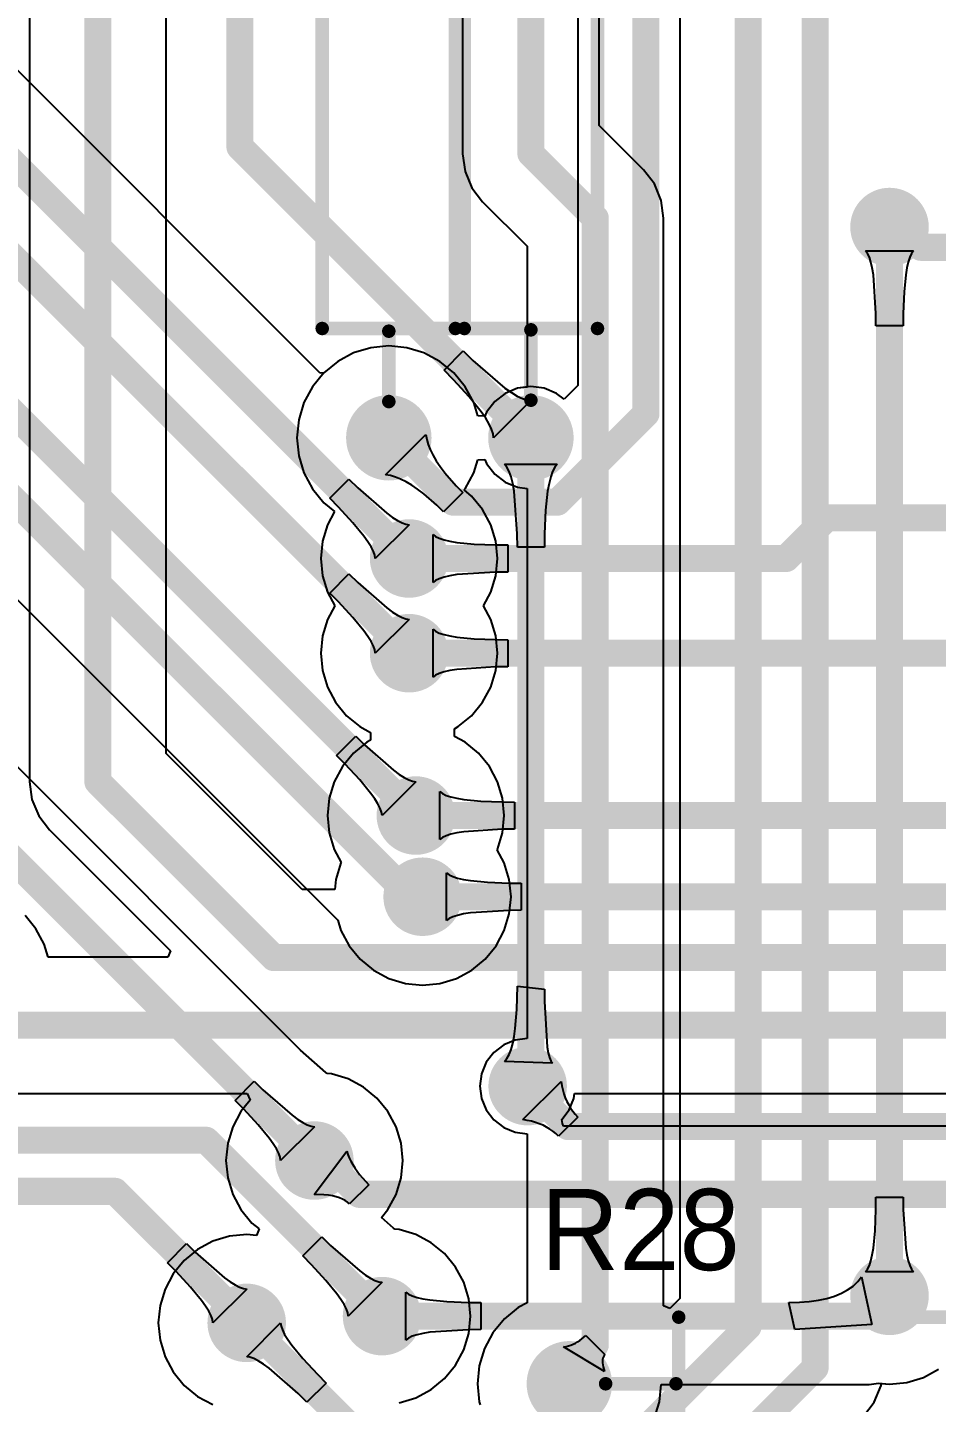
# Model space of a CAD drawing. Header units: millimetres. Extents: x 0 to 140, y 0 to 130.
# Drawn here: x 108.15 to 125.21, y 14.13 to 39.94 of the extents above; entities that cross this region are included whole.
import ezdxf

# ---------------------------------------------------------------- set-up
doc = ezdxf.new("R2010")
doc.units = ezdxf.units.MM
for name, color, linetype in [('BottomLayer', 5, 'Continuous'), ('BottomSolder', 6, 'Continuous'), ('MultiLayer', 9, 'Continuous'), ('PadHoleLayer', 156, 'Continuous'), ('TopLayer', 1, 'Continuous'), ('TopOverlay', 2, 'Continuous'), ('TopSolder', 216, 'Continuous'), ('ViaHoleLayer', 16, 'Continuous')]:
    doc.layers.add(name, color=color, linetype=linetype)

# ---------------------------------------------------------------- blocks, each defined once
blk = doc.blocks.new('_________1_4__5')
at = {"layer": 'BottomLayer'}
h = blk.add_hatch(color=5, dxfattribs=at)
edge = h.paths.add_edge_path()
edge.add_arc((-5.1, 0), 0.7, 0, 360)
h = blk.add_hatch(color=5, dxfattribs=at)
edge = h.paths.add_edge_path()
edge.add_arc((5.1, 0), 0.7, 0, 360)
at = {"layer": 'BottomSolder'}
h = blk.add_hatch(color=6, dxfattribs=at)
edge = h.paths.add_edge_path()
edge.add_arc((-5.1, 0), 0.802, 0, 360)
h = blk.add_hatch(color=6, dxfattribs=at)
edge = h.paths.add_edge_path()
edge.add_arc((5.1, 0), 0.802, 0, 360)
at = {"layer": 'MultiLayer'}
h = blk.add_hatch(color=9, dxfattribs=at)
edge = h.paths.add_edge_path()
edge.add_arc((-5.1, 0), 0.7, 0, 360)
h = blk.add_hatch(color=9, dxfattribs=at)
edge = h.paths.add_edge_path()
edge.add_arc((5.1, 0), 0.7, 0, 360)
at = {"layer": 'PadHoleLayer'}
h = blk.add_hatch(color=156, dxfattribs=at)
edge = h.paths.add_edge_path()
edge.add_arc((-5.1, 0), 0.3, 0, 360)
h = blk.add_hatch(color=156, dxfattribs=at)
edge = h.paths.add_edge_path()
edge.add_arc((5.1, 0), 0.3, 0, 360)
at = {"layer": 'TopLayer'}
h = blk.add_hatch(color=1, dxfattribs=at)
edge = h.paths.add_edge_path()
edge.add_arc((-5.1, 0), 0.7, 0, 360)
h = blk.add_hatch(color=1, dxfattribs=at)
edge = h.paths.add_edge_path()
edge.add_arc((5.1, 0), 0.7, 0, 360)
at = {"layer": 'TopSolder'}
h = blk.add_hatch(color=216, dxfattribs=at)
edge = h.paths.add_edge_path()
edge.add_arc((-5.1, 0), 0.802, 0, 360)
h = blk.add_hatch(color=216, dxfattribs=at)
edge = h.paths.add_edge_path()
edge.add_arc((5.1, 0), 0.802, 0, 360)
at = {"layer": 'TopOverlay', "const_width": 0.254}
for points in [[(-3.048, 1.25), (3.048, 1.25)], [(-3.048, 1.25), (-3.048, -1.25)], [(3.048, 1.25), (3.048, -1.25)], [(-4.394, 0), (-3.073, 0)], [(3.099, 0), (4.42, 0)], [(-3.048, -1.25), (3.048, -1.25)]]:
    blk.add_lwpolyline(points, dxfattribs=at)
at = {"layer": 'TopOverlay', "const_width": 0.127}
for points in [[(-3.111, 1.25, 1), (-2.985, 1.25, 1)], [(-3.111, 1.25, 1), (-2.985, 1.25, 1)], [(2.985, 1.25, 1), (3.111, 1.25, 1)], [(2.985, 1.25, 1), (3.111, 1.25, 1)], [(-4.458, 0, 1), (-4.331, 0, 1)], [(-3.137, 0, 1), (-3.01, 0, 1)], [(3.035, 0, 1), (3.162, 0, 1)], [(4.356, 0, 1), (4.483, 0, 1)], [(-3.111, -1.25, 1), (-2.985, -1.25, 1)], [(-3.111, -1.25, 1), (-2.985, -1.25, 1)], [(2.985, -1.25, 1), (3.111, -1.25, 1)], [(2.985, -1.25, 1), (3.111, -1.25, 1)]]:
    blk.add_lwpolyline(points, format="xyb", close=True, dxfattribs=at)
blk = doc.blocks.new('_________1_4__7')
at = {"layer": 'BottomLayer'}
h = blk.add_hatch(color=5, dxfattribs=at)
edge = h.paths.add_edge_path()
edge.add_arc((-5.1, 0), 0.7, 0, 360)
h = blk.add_hatch(color=5, dxfattribs=at)
edge = h.paths.add_edge_path()
edge.add_arc((5.1, 0), 0.7, 0, 360)
at = {"layer": 'BottomSolder'}
h = blk.add_hatch(color=6, dxfattribs=at)
edge = h.paths.add_edge_path()
edge.add_arc((-5.1, 0), 0.802, 0, 360)
h = blk.add_hatch(color=6, dxfattribs=at)
edge = h.paths.add_edge_path()
edge.add_arc((5.1, 0), 0.802, 0, 360)
at = {"layer": 'MultiLayer'}
h = blk.add_hatch(color=9, dxfattribs=at)
edge = h.paths.add_edge_path()
edge.add_arc((-5.1, 0), 0.7, 0, 360)
h = blk.add_hatch(color=9, dxfattribs=at)
edge = h.paths.add_edge_path()
edge.add_arc((5.1, 0), 0.7, 0, 360)
at = {"layer": 'PadHoleLayer'}
h = blk.add_hatch(color=156, dxfattribs=at)
edge = h.paths.add_edge_path()
edge.add_arc((-5.1, 0), 0.3, 0, 360)
h = blk.add_hatch(color=156, dxfattribs=at)
edge = h.paths.add_edge_path()
edge.add_arc((5.1, 0), 0.3, 0, 360)
at = {"layer": 'TopLayer'}
h = blk.add_hatch(color=1, dxfattribs=at)
edge = h.paths.add_edge_path()
edge.add_arc((-5.1, 0), 0.7, 0, 360)
h = blk.add_hatch(color=1, dxfattribs=at)
edge = h.paths.add_edge_path()
edge.add_arc((5.1, 0), 0.7, 0, 360)
at = {"layer": 'TopSolder'}
h = blk.add_hatch(color=216, dxfattribs=at)
edge = h.paths.add_edge_path()
edge.add_arc((-5.1, 0), 0.802, 0, 360)
h = blk.add_hatch(color=216, dxfattribs=at)
edge = h.paths.add_edge_path()
edge.add_arc((5.1, 0), 0.802, 0, 360)
at = {"layer": 'TopOverlay', "const_width": 0.254}
for points in [[(3.048, 1.25), (-3.048, 1.25)], [(-3.048, 1.25), (-3.048, -1.25)], [(3.048, 1.25), (3.048, -1.25)], [(-3.073, 0), (-4.394, 0)], [(4.42, 0), (3.099, 0)], [(3.048, -1.25), (-3.048, -1.25)]]:
    blk.add_lwpolyline(points, dxfattribs=at)
at = {"layer": 'TopOverlay', "const_width": 0.127}
for points in [[(-3.111, 1.25, 1), (-2.985, 1.25, 1)], [(-3.111, 1.25, 1), (-2.985, 1.25, 1)], [(2.985, 1.25, 1), (3.111, 1.25, 1)], [(2.985, 1.25, 1), (3.111, 1.25, 1)], [(-4.458, 0, 1), (-4.331, 0, 1)], [(-3.137, 0, 1), (-3.01, 0, 1)], [(3.035, 0, 1), (3.162, 0, 1)], [(4.356, 0, 1), (4.483, 0, 1)], [(-3.111, -1.25, 1), (-2.985, -1.25, 1)], [(-3.111, -1.25, 1), (-2.985, -1.25, 1)], [(2.985, -1.25, 1), (3.111, -1.25, 1)], [(2.985, -1.25, 1), (3.111, -1.25, 1)]]:
    blk.add_lwpolyline(points, format="xyb", close=True, dxfattribs=at)
blk = doc.blocks.new('_________1_4__9')
at = {"layer": 'BottomLayer'}
h = blk.add_hatch(color=5, dxfattribs=at)
edge = h.paths.add_edge_path()
edge.add_arc((-5.1, 0), 0.7, 0, 360)
h = blk.add_hatch(color=5, dxfattribs=at)
edge = h.paths.add_edge_path()
edge.add_arc((5.1, 0), 0.7, 0, 360)
at = {"layer": 'BottomSolder'}
h = blk.add_hatch(color=6, dxfattribs=at)
edge = h.paths.add_edge_path()
edge.add_arc((-5.1, 0), 0.802, 0, 360)
h = blk.add_hatch(color=6, dxfattribs=at)
edge = h.paths.add_edge_path()
edge.add_arc((5.1, 0), 0.802, 0, 360)
at = {"layer": 'MultiLayer'}
h = blk.add_hatch(color=9, dxfattribs=at)
edge = h.paths.add_edge_path()
edge.add_arc((-5.1, 0), 0.7, 0, 360)
h = blk.add_hatch(color=9, dxfattribs=at)
edge = h.paths.add_edge_path()
edge.add_arc((5.1, 0), 0.7, 0, 360)
at = {"layer": 'PadHoleLayer'}
h = blk.add_hatch(color=156, dxfattribs=at)
edge = h.paths.add_edge_path()
edge.add_arc((-5.1, 0), 0.3, 0, 360)
h = blk.add_hatch(color=156, dxfattribs=at)
edge = h.paths.add_edge_path()
edge.add_arc((5.1, 0), 0.3, 0, 360)
at = {"layer": 'TopLayer'}
h = blk.add_hatch(color=1, dxfattribs=at)
edge = h.paths.add_edge_path()
edge.add_arc((-5.1, 0), 0.7, 0, 360)
h = blk.add_hatch(color=1, dxfattribs=at)
edge = h.paths.add_edge_path()
edge.add_arc((5.1, 0), 0.7, 0, 360)
at = {"layer": 'TopSolder'}
h = blk.add_hatch(color=216, dxfattribs=at)
edge = h.paths.add_edge_path()
edge.add_arc((-5.1, 0), 0.802, 0, 360)
h = blk.add_hatch(color=216, dxfattribs=at)
edge = h.paths.add_edge_path()
edge.add_arc((5.1, 0), 0.802, 0, 360)
at = {"layer": 'TopOverlay', "const_width": 0.254}
for points in [[(3.048, 1.25), (-3.048, 1.25)], [(-3.048, -1.25), (-3.048, 1.25)], [(3.048, -1.25), (3.048, 1.25)], [(-3.073, 0), (-4.394, 0)], [(4.42, 0), (3.099, 0)], [(3.048, -1.25), (-3.048, -1.25)]]:
    blk.add_lwpolyline(points, dxfattribs=at)
at = {"layer": 'TopOverlay', "const_width": 0.127}
for points in [[(-3.111, 1.25, 1), (-2.985, 1.25, 1)], [(-3.111, 1.25, 1), (-2.985, 1.25, 1)], [(2.985, 1.25, 1), (3.111, 1.25, 1)], [(2.985, 1.25, 1), (3.111, 1.25, 1)], [(-4.458, 0, 1), (-4.331, 0, 1)], [(-3.137, 0, 1), (-3.01, 0, 1)], [(3.035, 0, 1), (3.162, 0, 1)], [(4.356, 0, 1), (4.483, 0, 1)], [(-3.111, -1.25, 1), (-2.985, -1.25, 1)], [(-3.111, -1.25, 1), (-2.985, -1.25, 1)], [(2.985, -1.25, 1), (3.111, -1.25, 1)], [(2.985, -1.25, 1), (3.111, -1.25, 1)]]:
    blk.add_lwpolyline(points, format="xyb", close=True, dxfattribs=at)

msp = doc.modelspace()

# ---------------------------------------------------------------- hatches: boundary and pattern name
at = {"layer": 'BottomLayer'}
h = msp.add_hatch(color=5, dxfattribs=at)
edge = h.paths.add_edge_path()
edge.add_arc((124.333, 36.195), 0.635, 0, 360)
h = msp.add_hatch(color=5, dxfattribs=at)
edge = h.paths.add_edge_path()
edge.add_arc((115.316, 29.972), 0.635, 0, 360)
h = msp.add_hatch(color=5, dxfattribs=at)
edge = h.paths.add_edge_path()
edge.add_arc((115.316, 28.194), 0.635, 0, 360)
h = msp.add_hatch(color=5, dxfattribs=at)
edge = h.paths.add_edge_path()
edge.add_arc((115.443, 25.146), 0.635, 0, 360)
h = msp.add_hatch(color=5, dxfattribs=at)
edge = h.paths.add_edge_path()
edge.add_arc((115.57, 23.622), 0.635, 0, 360)
h = msp.add_hatch(color=5, dxfattribs=at)
edge = h.paths.add_edge_path()
edge.add_arc((117.541, 20.066), 0.635, 0, 360)
h = msp.add_hatch(color=5, dxfattribs=at)
edge = h.paths.add_edge_path()
edge.add_arc((113.538, 18.669), 0.635, 0, 360)
h = msp.add_hatch(color=5, dxfattribs=at)
edge = h.paths.add_edge_path()
edge.add_arc((124.333, 16.129), 0.635, 0, 360)
h = msp.add_hatch(color=5, dxfattribs=at)
edge = h.paths.add_edge_path()
edge.add_arc((114.808, 15.748), 0.635, 0, 360)
h = msp.add_hatch(color=5, dxfattribs=at)
edge = h.paths.add_edge_path()
edge.add_arc((112.268, 15.621), 0.635, 0, 360)
at = {"layer": 'BottomSolder'}
h = msp.add_hatch(color=6, dxfattribs=at)
edge = h.paths.add_edge_path()
edge.add_arc((124.333, 36.195), 0.737, 0, 360)
h = msp.add_hatch(color=6, dxfattribs=at)
edge = h.paths.add_edge_path()
edge.add_arc((115.316, 29.972), 0.737, 0, 360)
h = msp.add_hatch(color=6, dxfattribs=at)
edge = h.paths.add_edge_path()
edge.add_arc((115.316, 28.194), 0.737, 0, 360)
h = msp.add_hatch(color=6, dxfattribs=at)
edge = h.paths.add_edge_path()
edge.add_arc((115.443, 25.146), 0.737, 0, 360)
h = msp.add_hatch(color=6, dxfattribs=at)
edge = h.paths.add_edge_path()
edge.add_arc((115.57, 23.622), 0.737, 0, 360)
h = msp.add_hatch(color=6, dxfattribs=at)
edge = h.paths.add_edge_path()
edge.add_arc((117.541, 20.066), 0.737, 0, 360)
h = msp.add_hatch(color=6, dxfattribs=at)
edge = h.paths.add_edge_path()
edge.add_arc((113.538, 18.669), 0.737, 0, 360)
h = msp.add_hatch(color=6, dxfattribs=at)
edge = h.paths.add_edge_path()
edge.add_arc((124.333, 16.129), 0.737, 0, 360)
h = msp.add_hatch(color=6, dxfattribs=at)
edge = h.paths.add_edge_path()
edge.add_arc((112.268, 15.621), 0.737, 0, 360)
h = msp.add_hatch(color=6, dxfattribs=at)
edge = h.paths.add_edge_path()
edge.add_arc((114.808, 15.748), 0.737, 0, 360)
at = {"layer": 'TopLayer'}
h = msp.add_hatch(color=1, dxfattribs=at)
edge = h.paths.add_edge_path()
edge.add_arc((124.333, 36.195), 0.635, 0, 360)
h = msp.add_hatch(color=1, dxfattribs=at)
edge = h.paths.add_edge_path()
edge.add_arc((115.316, 29.972), 0.635, 0, 360)
h = msp.add_hatch(color=1, dxfattribs=at)
edge = h.paths.add_edge_path()
edge.add_arc((115.316, 28.194), 0.635, 0, 360)
h = msp.add_hatch(color=1, dxfattribs=at)
edge = h.paths.add_edge_path()
edge.add_arc((115.443, 25.146), 0.635, 0, 360)
h = msp.add_hatch(color=1, dxfattribs=at)
edge = h.paths.add_edge_path()
edge.add_arc((115.57, 23.622), 0.635, 0, 360)
h = msp.add_hatch(color=1, dxfattribs=at)
edge = h.paths.add_edge_path()
edge.add_arc((117.541, 20.066), 0.635, 0, 360)
h = msp.add_hatch(color=1, dxfattribs=at)
edge = h.paths.add_edge_path()
edge.add_arc((113.538, 18.669), 0.635, 0, 360)
h = msp.add_hatch(color=1, dxfattribs=at)
edge = h.paths.add_edge_path()
edge.add_arc((124.333, 16.129), 0.635, 0, 360)
h = msp.add_hatch(color=1, dxfattribs=at)
edge = h.paths.add_edge_path()
edge.add_arc((114.808, 15.748), 0.635, 0, 360)
h = msp.add_hatch(color=1, dxfattribs=at)
edge = h.paths.add_edge_path()
edge.add_arc((112.268, 15.621), 0.635, 0, 360)
at = {"layer": 'TopSolder'}
h = msp.add_hatch(color=216, dxfattribs=at)
edge = h.paths.add_edge_path()
edge.add_arc((124.333, 36.195), 0.737, 0, 360)
h = msp.add_hatch(color=216, dxfattribs=at)
edge = h.paths.add_edge_path()
edge.add_arc((115.316, 29.972), 0.737, 0, 360)
h = msp.add_hatch(color=216, dxfattribs=at)
edge = h.paths.add_edge_path()
edge.add_arc((115.316, 28.194), 0.737, 0, 360)
h = msp.add_hatch(color=216, dxfattribs=at)
edge = h.paths.add_edge_path()
edge.add_arc((115.443, 25.146), 0.737, 0, 360)
h = msp.add_hatch(color=216, dxfattribs=at)
edge = h.paths.add_edge_path()
edge.add_arc((115.57, 23.622), 0.737, 0, 360)
h = msp.add_hatch(color=216, dxfattribs=at)
edge = h.paths.add_edge_path()
edge.add_arc((117.541, 20.066), 0.737, 0, 360)
h = msp.add_hatch(color=216, dxfattribs=at)
edge = h.paths.add_edge_path()
edge.add_arc((113.538, 18.669), 0.737, 0, 360)
h = msp.add_hatch(color=216, dxfattribs=at)
edge = h.paths.add_edge_path()
edge.add_arc((124.333, 16.129), 0.737, 0, 360)
h = msp.add_hatch(color=216, dxfattribs=at)
edge = h.paths.add_edge_path()
edge.add_arc((112.268, 15.621), 0.737, 0, 360)
h = msp.add_hatch(color=216, dxfattribs=at)
edge = h.paths.add_edge_path()
edge.add_arc((114.808, 15.748), 0.737, 0, 360)
at = {"layer": 'ViaHoleLayer'}
h = msp.add_hatch(color=16, dxfattribs=at)
edge = h.paths.add_edge_path()
edge.add_arc((124.333, 36.195), 0.356, 0, 360)
h = msp.add_hatch(color=16, dxfattribs=at)
edge = h.paths.add_edge_path()
edge.add_arc((115.316, 29.972), 0.356, 0, 360)
h = msp.add_hatch(color=16, dxfattribs=at)
edge = h.paths.add_edge_path()
edge.add_arc((115.316, 28.194), 0.356, 0, 360)
h = msp.add_hatch(color=16, dxfattribs=at)
edge = h.paths.add_edge_path()
edge.add_arc((115.443, 25.146), 0.356, 0, 360)
h = msp.add_hatch(color=16, dxfattribs=at)
edge = h.paths.add_edge_path()
edge.add_arc((115.57, 23.622), 0.356, 0, 360)
h = msp.add_hatch(color=16, dxfattribs=at)
edge = h.paths.add_edge_path()
edge.add_arc((117.541, 20.066), 0.356, 0, 360)
h = msp.add_hatch(color=16, dxfattribs=at)
edge = h.paths.add_edge_path()
edge.add_arc((113.538, 18.669), 0.356, 0, 360)
h = msp.add_hatch(color=16, dxfattribs=at)
edge = h.paths.add_edge_path()
edge.add_arc((124.333, 16.129), 0.356, 0, 360)
h = msp.add_hatch(color=16, dxfattribs=at)
edge = h.paths.add_edge_path()
edge.add_arc((114.808, 15.748), 0.356, 0, 360)
h = msp.add_hatch(color=16, dxfattribs=at)
edge = h.paths.add_edge_path()
edge.add_arc((112.268, 15.621), 0.356, 0, 360)

# ---------------------------------------------------------------- linework, layer by layer
at = {"layer": 'BottomLayer'}
for p, q in [((108.193, 47.962), (108.193, 25.781)), ((110.755, 26.312), (110.755, 46.979)), ((118.48, 40.838), (118.48, 33.219)), ((114.275, 33.831), (113.977, 33.672)), ((114.599, 33.929), (114.275, 33.831)), ((114.935, 33.962), (114.599, 33.929)), ((115.271, 33.929), (114.935, 33.962)), ((115.595, 33.831), (115.271, 33.929)), ((115.893, 33.672), (115.595, 33.831)), ((115.971, 33.51), (116.33, 33.869)), ((116.33, 33.869), (116.511, 33.692)), ((113.977, 33.672), (113.716, 33.457)), ((116.154, 33.457), (115.893, 33.672)), ((116.511, 33.692), (117.114, 33.171)), ((113.716, 33.457), (113.501, 33.196)), ((116.148, 33.329), (115.971, 33.51)), ((116.446, 33.004), (116.148, 33.329)), ((116.369, 33.196), (116.154, 33.457)), ((113.501, 33.196), (113.342, 32.898)), ((116.528, 32.898), (116.369, 33.196)), ((117.121, 33.071), (116.922, 32.918)), ((117.114, 33.171), (117.235, 33.087)), ((117.353, 33.167), (117.121, 33.071)), ((117.235, 33.087), (117.345, 33.022)), ((117.602, 33.2), (117.353, 33.167)), ((117.851, 33.167), (117.602, 33.2)), ((118.083, 33.071), (117.851, 33.167)), ((118.224, 32.963), (118.083, 33.071)), ((118.48, 33.219), (118.224, 32.963)), ((113.342, 32.898), (113.244, 32.574)), ((116.669, 32.726), (116.446, 33.004)), ((116.603, 32.651), (116.528, 32.898)), ((116.922, 32.918), (116.769, 32.719)), ((117.602, 32.938), (116.902, 32.238)), ((117.345, 33.022), (117.442, 32.975)), ((117.442, 32.975), (117.528, 32.947)), ((117.528, 32.947), (117.602, 32.938)), ((113.244, 32.574), (113.211, 32.238)), ((116.738, 32.644), (116.603, 32.651)), ((116.753, 32.605), (116.669, 32.726)), ((116.769, 32.719), (116.738, 32.644)), ((116.818, 32.495), (116.753, 32.605)), ((114.875, 31.541), (115.632, 32.298)), ((115.632, 32.298), (115.646, 32.209)), ((116.865, 32.398), (116.818, 32.495)), ((116.893, 32.312), (116.865, 32.398)), ((116.902, 32.238), (116.893, 32.312)), ((113.211, 32.238), (113.244, 31.902)), ((115.646, 32.209), (115.672, 32.115)), ((115.672, 32.115), (115.71, 32.017)), ((115.71, 32.017), (115.761, 31.915)), ((113.244, 31.902), (113.342, 31.578)), ((115.761, 31.915), (115.824, 31.808)), ((115.824, 31.808), (115.899, 31.697)), ((113.342, 31.578), (113.501, 31.28)), ((114.964, 31.527), (114.875, 31.541)), ((115.058, 31.501), (114.964, 31.527)), ((115.156, 31.463), (115.058, 31.501)), ((115.899, 31.697), (115.986, 31.582)), ((115.986, 31.582), (116.198, 31.338)), ((113.501, 31.28), (113.716, 31.019)), ((115.258, 31.412), (115.156, 31.463)), ((115.365, 31.349), (115.258, 31.412)), ((115.476, 31.274), (115.365, 31.349)), ((115.591, 31.187), (115.476, 31.274)), ((116.198, 31.338), (116.323, 31.21)), ((113.716, 31.019), (113.916, 30.855)), ((115.835, 30.975), (115.591, 31.187)), ((116.323, 31.21), (115.963, 30.85)), ((113.916, 30.855), (113.783, 30.607)), ((115.963, 30.85), (115.835, 30.975)), ((113.783, 30.607), (113.689, 30.296)), ((113.689, 30.296), (113.657, 29.972)), ((115.765, 29.523), (115.765, 30.421)), ((115.765, 30.421), (115.814, 30.384)), ((115.814, 30.384), (115.883, 30.351)), ((115.883, 30.351), (115.973, 30.322)), ((115.973, 30.322), (116.083, 30.296)), ((116.083, 30.296), (116.213, 30.275)), ((116.213, 30.275), (116.534, 30.244)), ((116.534, 30.244), (116.937, 30.228)), ((116.937, 30.228), (117.168, 30.226)), ((117.168, 30.226), (117.168, 29.718)), ((113.657, 29.972), (113.689, 29.648)), ((116.937, 29.716), (116.213, 29.669)), ((117.168, 29.718), (116.937, 29.716)), ((113.689, 29.648), (113.783, 29.337)), ((115.814, 29.56), (115.765, 29.523)), ((115.883, 29.593), (115.814, 29.56)), ((115.973, 29.622), (115.883, 29.593)), ((116.083, 29.648), (115.973, 29.622)), ((116.213, 29.669), (116.083, 29.648)), ((113.783, 29.337), (113.919, 29.083)), ((113.919, 29.083), (113.783, 28.829)), ((113.783, 28.829), (113.689, 28.518)), ((113.689, 28.518), (113.657, 28.194)), ((115.765, 27.745), (115.765, 28.643)), ((115.765, 28.643), (115.814, 28.606)), ((115.814, 28.606), (115.883, 28.573)), ((115.883, 28.573), (115.973, 28.544)), ((115.973, 28.544), (116.083, 28.518)), ((116.083, 28.518), (116.213, 28.497)), ((116.213, 28.497), (116.534, 28.466)), ((116.534, 28.466), (116.937, 28.45)), ((116.937, 28.45), (117.168, 28.448)), ((117.168, 28.448), (117.168, 27.94)), ((113.657, 28.194), (113.689, 27.87)), ((116.213, 27.891), (116.083, 27.87)), ((116.937, 27.938), (116.213, 27.891)), ((117.168, 27.94), (116.937, 27.938)), ((113.689, 27.87), (113.783, 27.559)), ((115.814, 27.782), (115.765, 27.745)), ((115.883, 27.815), (115.814, 27.782)), ((115.973, 27.844), (115.883, 27.815)), ((116.083, 27.87), (115.973, 27.844)), ((113.783, 27.559), (113.937, 27.272)), ((113.937, 27.272), (114.143, 27.021)), ((114.143, 27.021), (114.394, 26.815)), ((114.394, 26.815), (114.594, 26.708)), ((114.594, 26.708), (114.594, 26.564)), ((114.521, 26.525), (114.27, 26.319)), ((114.594, 26.564), (114.521, 26.525)), ((113.307, 23.76), (110.755, 26.312)), ((114.27, 26.319), (114.064, 26.068)), ((114.064, 26.068), (113.91, 25.781)), ((108.193, 25.781), (108.237, 25.449)), ((113.91, 25.781), (113.816, 25.47)), ((115.892, 24.697), (115.892, 25.595)), ((115.892, 25.595), (115.941, 25.558)), ((115.941, 25.558), (116.01, 25.525)), ((108.237, 25.449), (108.365, 25.141)), ((113.816, 25.47), (113.784, 25.146)), ((116.01, 25.525), (116.1, 25.496)), ((116.1, 25.496), (116.21, 25.47)), ((116.21, 25.47), (116.34, 25.449)), ((116.34, 25.449), (116.661, 25.418)), ((116.661, 25.418), (117.064, 25.402)), ((117.064, 25.402), (117.295, 25.4)), ((117.295, 25.4), (117.295, 24.892)), ((108.365, 25.141), (108.568, 24.875)), ((113.784, 25.146), (113.816, 24.822)), ((108.568, 24.875), (110.836, 22.607)), ((113.816, 24.822), (113.91, 24.511)), ((116.1, 24.796), (116.01, 24.767)), ((116.21, 24.822), (116.1, 24.796)), ((116.34, 24.843), (116.21, 24.822)), ((117.064, 24.89), (116.34, 24.843)), ((117.295, 24.892), (117.064, 24.89)), ((115.941, 24.734), (115.892, 24.697)), ((116.01, 24.767), (115.941, 24.734)), ((113.91, 24.511), (114.042, 24.265)), ((114.037, 24.257), (113.943, 23.946)), ((114.042, 24.265), (114.037, 24.257)), ((116.019, 23.173), (116.019, 24.071)), ((116.019, 24.071), (116.068, 24.034)), ((116.068, 24.034), (116.137, 24.001)), ((113.925, 23.76), (113.307, 23.76)), ((113.943, 23.946), (113.925, 23.76)), ((116.137, 24.001), (116.227, 23.972)), ((116.227, 23.972), (116.337, 23.946)), ((116.337, 23.946), (116.467, 23.925)), ((116.467, 23.925), (116.788, 23.894)), ((116.788, 23.894), (117.191, 23.878)), ((117.191, 23.878), (117.422, 23.876)), ((117.422, 23.876), (117.422, 23.368)), ((108.313, 23.02), (108.107, 23.271)), ((116.137, 23.243), (116.068, 23.21)), ((116.227, 23.272), (116.137, 23.243)), ((116.337, 23.298), (116.227, 23.272)), ((116.467, 23.319), (116.337, 23.298)), ((117.191, 23.366), (116.467, 23.319)), ((117.422, 23.368), (117.191, 23.366)), ((108.467, 22.733), (108.313, 23.02)), ((116.068, 23.21), (116.019, 23.173)), ((108.54, 22.49), (108.467, 22.733)), ((110.788, 22.49), (108.54, 22.49)), ((110.836, 22.607), (110.788, 22.49)), ((117.452, 19.437), (118.17, 20.156)), ((118.17, 20.156), (118.184, 20.074)), ((107.823, 19.928), (112.277, 19.928)), ((112.277, 19.928), (112.331, 19.801)), ((118.184, 20.074), (118.202, 19.995)), ((118.202, 19.995), (118.223, 19.919)), ((118.223, 19.919), (118.248, 19.847)), ((118.407, 19.834), (118.42, 19.928)), ((118.42, 19.928), (128.642, 19.928)), ((112.331, 19.801), (112.159, 19.591)), ((118.248, 19.847), (118.278, 19.779)), ((118.278, 19.779), (118.311, 19.713)), ((118.311, 19.713), (118.347, 19.651)), ((118.318, 19.618), (118.407, 19.834)), ((118.347, 19.651), (118.388, 19.593)), ((112.159, 19.591), (112.005, 19.304)), ((117.534, 19.423), (117.452, 19.437)), ((117.612, 19.406), (117.534, 19.423)), ((117.688, 19.384), (117.612, 19.406)), ((117.76, 19.359), (117.688, 19.384)), ((118.481, 19.486), (118.122, 19.126)), ((118.183, 19.442), (118.318, 19.618)), ((118.197, 19.367), (118.183, 19.442)), ((118.215, 19.315), (118.197, 19.367)), ((118.388, 19.593), (118.433, 19.538)), ((118.433, 19.538), (118.481, 19.486)), ((112.005, 19.304), (111.911, 18.993)), ((117.829, 19.33), (117.76, 19.359)), ((117.894, 19.297), (117.829, 19.33)), ((117.956, 19.26), (117.894, 19.297)), ((118.015, 19.219), (117.956, 19.26)), ((118.07, 19.175), (118.015, 19.219)), ((118.122, 19.126), (118.07, 19.175)), ((128.27, 19.315), (118.215, 19.315)), ((111.911, 18.993), (111.879, 18.669)), ((113.536, 18.034), (114.148, 18.845)), ((114.148, 18.845), (114.168, 18.783)), ((111.879, 18.669), (111.911, 18.345)), ((114.168, 18.783), (114.193, 18.72)), ((114.193, 18.72), (114.223, 18.658)), ((114.223, 18.658), (114.257, 18.595)), ((114.257, 18.595), (114.296, 18.532)), ((111.911, 18.345), (112.005, 18.034)), ((114.296, 18.532), (114.387, 18.405)), ((114.387, 18.405), (114.44, 18.342)), ((114.44, 18.342), (114.559, 18.214)), ((114.559, 18.214), (114.2, 17.854)), ((112.005, 18.034), (112.159, 17.747)), ((113.718, 18.026), (113.536, 18.034)), ((113.8, 18.017), (113.718, 18.026)), ((113.875, 18.005), (113.8, 18.017)), ((113.945, 17.988), (113.875, 18.005)), ((114.008, 17.969), (113.945, 17.988)), ((114.065, 17.945), (114.008, 17.969)), ((114.116, 17.919), (114.065, 17.945)), ((114.161, 17.888), (114.116, 17.919)), ((114.2, 17.854), (114.161, 17.888)), ((112.159, 17.747), (112.365, 17.496)), ((112.365, 17.496), (112.5, 17.385)), ((112.5, 17.385), (112.45, 17.262)), ((111.633, 17.154), (111.346, 17)), ((111.944, 17.248), (111.633, 17.154)), ((112.268, 17.28), (111.944, 17.248)), ((112.45, 17.262), (112.268, 17.28)), ((111.095, 16.794), (110.889, 16.543)), ((111.346, 17), (111.095, 16.794)), ((110.889, 16.543), (110.735, 16.256)), ((123.546, 16.239), (123.648, 16.312)), ((123.648, 16.312), (123.735, 16.395)), ((123.735, 16.395), (123.808, 16.487)), ((123.808, 16.487), (124.001, 15.588)), ((110.735, 16.256), (110.641, 15.945)), ((115.257, 15.299), (115.257, 16.197)), ((115.257, 16.197), (115.306, 16.16)), ((115.306, 16.16), (115.375, 16.127)), ((115.375, 16.127), (115.465, 16.098)), ((115.465, 16.098), (115.575, 16.072)), ((115.575, 16.072), (115.705, 16.051)), ((115.705, 16.051), (116.026, 16.02)), ((116.026, 16.02), (116.429, 16.004)), ((122.441, 16.002), (122.641, 16.007)), ((122.641, 16.007), (122.827, 16.021)), ((122.827, 16.021), (123, 16.046)), ((123, 16.046), (123.157, 16.08)), ((123.157, 16.08), (123.301, 16.123)), ((123.301, 16.123), (123.431, 16.176)), ((123.431, 16.176), (123.546, 16.239)), ((110.641, 15.945), (110.609, 15.621)), ((116.429, 16.004), (116.66, 16.002)), ((116.66, 16.002), (116.66, 15.494)), ((122.555, 15.494), (122.441, 16.002)), ((110.609, 15.621), (110.641, 15.297)), ((112.268, 14.986), (112.903, 15.621)), ((112.903, 15.621), (112.912, 15.56)), ((112.912, 15.56), (112.937, 15.488)), ((116.429, 15.492), (115.705, 15.445)), ((116.66, 15.494), (116.429, 15.492)), ((124.001, 15.588), (122.555, 15.494)), ((110.641, 15.297), (110.735, 14.986)), ((112.937, 15.488), (112.98, 15.404)), ((112.98, 15.404), (113.04, 15.308)), ((113.04, 15.308), (113.117, 15.201)), ((115.306, 15.336), (115.257, 15.299)), ((115.375, 15.369), (115.306, 15.336)), ((115.465, 15.398), (115.375, 15.369)), ((115.575, 15.424), (115.465, 15.398)), ((115.705, 15.445), (115.575, 15.424)), ((110.735, 14.986), (110.889, 14.699)), ((112.329, 14.977), (112.268, 14.986)), ((112.401, 14.952), (112.329, 14.977)), ((113.117, 15.201), (113.322, 14.951)), ((112.485, 14.909), (112.401, 14.952)), ((112.581, 14.849), (112.485, 14.909)), ((112.688, 14.772), (112.581, 14.849)), ((113.233, 14.294), (112.688, 14.772)), ((113.322, 14.951), (113.595, 14.656)), ((124.968, 14.596), (125.255, 14.75)), ((110.889, 14.699), (111.095, 14.448)), ((113.757, 14.491), (113.398, 14.132)), ((113.595, 14.656), (113.757, 14.491)), ((120.015, 14.142), (120.047, 14.467)), ((120.047, 14.467), (123.952, 14.467)), ((123.952, 14.467), (124.128, 14.49)), ((124.128, 14.49), (124.333, 14.47)), ((124.333, 14.47), (124.657, 14.502)), ((124.657, 14.502), (124.968, 14.596)), ((111.095, 14.448), (111.346, 14.242)), ((111.346, 14.242), (111.633, 14.088)), ((113.398, 14.132), (113.233, 14.294)), ((119.917, 13.818), (120.015, 14.142))]:
    msp.add_line(p, q, dxfattribs=at)
at = {"layer": 'BottomLayer', "const_width": 0.508}
for points in [[(109.474, 25.781), (109.474, 47.962)], [(112.141, 37.699), (112.141, 46.609)], [(119.761, 32.689), (119.761, 46.609)], [(112.141, 37.699), (117.602, 32.238)], [(124.333, 36.195), (124.539, 36.195)], [(124.539, 36.195), (124.92, 35.814)], [(124.92, 35.814), (130.302, 35.814)], [(118.102, 31.03), (119.761, 32.689)], [(114.935, 32.238), (116.143, 31.03)], [(116.143, 31.03), (118.102, 31.03)], [(122.394, 29.972), (123.156, 30.734)], [(123.156, 30.734), (130.302, 30.734)], [(115.316, 29.972), (122.394, 29.972)], [(115.316, 28.194), (130.302, 28.194)], [(109.474, 25.781), (112.776, 22.479)], [(115.443, 25.146), (126.93, 25.146)], [(115.57, 23.622), (129.794, 23.622)], [(112.776, 22.479), (127.381, 22.479)], [(107.823, 21.209), (129.498, 21.209)], [(117.541, 20.066), (118.301, 19.306)], [(118.301, 19.306), (131.574, 19.306)], [(113.538, 18.669), (113.744, 18.669)], [(113.744, 18.669), (114.379, 18.034)], [(114.379, 18.034), (130.302, 18.034)], [(123.952, 15.748), (124.333, 16.129)], [(112.268, 15.621), (115.316, 12.573)], [(114.808, 15.748), (123.952, 15.748)], [(118.324, 11.597), (118.324, 14.478)]]:
    msp.add_lwpolyline(points, dxfattribs=at)
at = {"layer": 'BottomLayer', "const_width": 0.254}
for points in [[(112.014, 37.699, 1), (112.268, 37.699, 1)], [(112.014, 37.699, 1), (112.268, 37.699, 1)], [(124.206, 36.195, 1), (124.46, 36.195, 1)], [(124.412, 36.195, 1), (124.666, 36.195, 1)], [(124.412, 36.195, 1), (124.666, 36.195, 1)], [(124.793, 35.814, 1), (125.047, 35.814, 1)], [(124.793, 35.814, 1), (125.047, 35.814, 1)], [(119.634, 32.689, 1), (119.888, 32.689, 1)], [(119.634, 32.689, 1), (119.888, 32.689, 1)], [(114.808, 32.238, 1), (115.062, 32.238, 1)], [(117.475, 32.238, 1), (117.729, 32.238, 1)], [(116.016, 31.03, 1), (116.27, 31.03, 1)], [(116.016, 31.03, 1), (116.27, 31.03, 1)], [(117.975, 31.03, 1), (118.229, 31.03, 1)], [(117.975, 31.03, 1), (118.229, 31.03, 1)], [(123.029, 30.734, 1), (123.283, 30.734, 1)], [(123.029, 30.734, 1), (123.283, 30.734, 1)], [(115.189, 29.972, 1), (115.443, 29.972, 1)], [(122.267, 29.972, 1), (122.521, 29.972, 1)], [(122.267, 29.972, 1), (122.521, 29.972, 1)], [(115.189, 28.194, 1), (115.443, 28.194, 1)], [(109.347, 25.781, 1), (109.601, 25.781, 1)], [(109.347, 25.781, 1), (109.601, 25.781, 1)], [(115.316, 25.146, 1), (115.57, 25.146, 1)], [(115.443, 23.622, 1), (115.697, 23.622, 1)], [(112.649, 22.479, 1), (112.903, 22.479, 1)], [(112.649, 22.479, 1), (112.903, 22.479, 1)], [(117.414, 20.066, 1), (117.668, 20.066, 1)], [(118.174, 19.306, 1), (118.428, 19.306, 1)], [(118.174, 19.306, 1), (118.428, 19.306, 1)], [(113.411, 18.669, 1), (113.665, 18.669, 1)], [(113.617, 18.669, 1), (113.871, 18.669, 1)], [(113.617, 18.669, 1), (113.871, 18.669, 1)], [(114.252, 18.034, 1), (114.506, 18.034, 1)], [(114.252, 18.034, 1), (114.506, 18.034, 1)], [(124.206, 16.129, 1), (124.46, 16.129, 1)], [(112.141, 15.621, 1), (112.395, 15.621, 1)], [(114.681, 15.748, 1), (114.935, 15.748, 1)], [(123.825, 15.748, 1), (124.079, 15.748, 1)], [(123.825, 15.748, 1), (124.079, 15.748, 1)], [(118.197, 14.478, 1), (118.451, 14.478, 1)]]:
    msp.add_lwpolyline(points, format="xyb", close=True, dxfattribs=at)
at = {"layer": 'TopLayer'}
for p, q in [((120.397, 44.456), (120.397, 16.08)), ((113.646, 33.454), (106.57, 40.53)), ((116.321, 40.598), (116.321, 37.571)), ((118.883, 38.102), (118.883, 40.61)), ((119.716, 37.269), (118.883, 38.102)), ((116.321, 37.571), (116.365, 37.24)), ((116.365, 37.24), (116.493, 36.931)), ((119.919, 37.004), (119.716, 37.269)), ((116.493, 36.931), (116.696, 36.665)), ((120.047, 36.695), (119.919, 37.004)), ((116.696, 36.665), (117.529, 35.833)), ((120.091, 36.363), (120.047, 36.695)), ((120.091, 15.94), (120.091, 36.363)), ((117.529, 35.833), (117.529, 33.191)), ((123.921, 35.697), (123.884, 35.746)), ((123.884, 35.746), (124.782, 35.746)), ((123.954, 35.628), (123.921, 35.697)), ((123.983, 35.538), (123.954, 35.628)), ((124.712, 35.628), (124.683, 35.538)), ((124.745, 35.697), (124.712, 35.628)), ((124.782, 35.746), (124.745, 35.697)), ((124.009, 35.428), (123.983, 35.538)), ((124.03, 35.298), (124.009, 35.428)), ((124.657, 35.428), (124.636, 35.298)), ((124.683, 35.538), (124.657, 35.428)), ((124.077, 34.574), (124.03, 35.298)), ((124.636, 35.298), (124.605, 34.977)), ((124.605, 34.977), (124.589, 34.574)), ((124.079, 34.343), (124.077, 34.574)), ((124.587, 34.343), (124.079, 34.343)), ((124.589, 34.574), (124.587, 34.343)), ((114.275, 33.831), (113.977, 33.672)), ((114.599, 33.929), (114.275, 33.831)), ((114.935, 33.962), (114.599, 33.929)), ((115.271, 33.929), (114.935, 33.962)), ((115.595, 33.831), (115.271, 33.929)), ((115.893, 33.672), (115.595, 33.831)), ((113.977, 33.672), (113.716, 33.457)), ((116.154, 33.457), (115.893, 33.672)), ((113.716, 33.457), (113.646, 33.454)), ((116.369, 33.196), (116.154, 33.457)), ((116.528, 32.898), (116.369, 33.196)), ((117.121, 33.071), (116.922, 32.918)), ((117.353, 33.167), (117.121, 33.071)), ((117.529, 33.191), (117.353, 33.167)), ((116.603, 32.651), (116.528, 32.898)), ((116.922, 32.918), (116.769, 32.719)), ((116.738, 32.644), (116.603, 32.651)), ((116.769, 32.719), (116.738, 32.644)), ((116.528, 31.578), (116.603, 31.825)), ((116.603, 31.825), (116.738, 31.832)), ((116.738, 31.832), (116.769, 31.757)), ((116.769, 31.757), (116.922, 31.558)), ((105.598, 31.563), (113.978, 23.183)), ((116.369, 31.28), (116.528, 31.578)), ((116.922, 31.558), (117.121, 31.405)), ((117.153, 31.684), (117.107, 31.743)), ((117.107, 31.743), (118.097, 31.743)), ((117.194, 31.604), (117.153, 31.684)), ((117.23, 31.502), (117.194, 31.604)), ((117.261, 31.378), (117.23, 31.502)), ((117.974, 31.502), (117.943, 31.378)), ((118.01, 31.604), (117.974, 31.502)), ((118.051, 31.684), (118.01, 31.604)), ((118.097, 31.743), (118.051, 31.684)), ((113.827, 31.102), (114.186, 31.461)), ((114.186, 31.461), (114.351, 31.299)), ((114.351, 31.299), (114.896, 30.821)), ((116.351, 31.258), (116.369, 31.28)), ((116.489, 31.145), (116.351, 31.258)), ((117.121, 31.405), (117.353, 31.309)), ((117.288, 31.233), (117.261, 31.378)), ((117.353, 31.309), (117.529, 31.285)), ((117.529, 31.285), (117.529, 20.961)), ((117.943, 31.378), (117.916, 31.233)), ((113.989, 30.937), (113.827, 31.102)), ((116.695, 30.894), (116.489, 31.145)), ((117.346, 30.438), (117.288, 31.233)), ((117.916, 31.233), (117.878, 30.879)), ((114.262, 30.642), (113.989, 30.937)), ((114.896, 30.821), (115.003, 30.744)), ((115.003, 30.744), (115.099, 30.684)), ((116.849, 30.607), (116.695, 30.894)), ((117.878, 30.879), (117.858, 30.438)), ((114.467, 30.392), (114.262, 30.642)), ((115.316, 30.607), (114.681, 29.972)), ((115.099, 30.684), (115.183, 30.641)), ((115.183, 30.641), (115.255, 30.616)), ((115.255, 30.616), (115.316, 30.607)), ((116.943, 30.296), (116.849, 30.607)), ((114.544, 30.285), (114.467, 30.392)), ((114.604, 30.189), (114.544, 30.285)), ((116.975, 29.972), (116.943, 30.296)), ((117.348, 30.186), (117.346, 30.438)), ((117.858, 30.438), (117.856, 30.186)), ((114.647, 30.105), (114.604, 30.189)), ((114.672, 30.033), (114.647, 30.105)), ((114.681, 29.972), (114.672, 30.033)), ((116.943, 29.648), (116.975, 29.972)), ((117.856, 30.186), (117.348, 30.186)), ((113.277, 20.742), (104.587, 29.432)), ((113.827, 29.324), (114.186, 29.683)), ((114.186, 29.683), (114.351, 29.521)), ((114.351, 29.521), (114.896, 29.043)), ((116.849, 29.337), (116.943, 29.648)), ((113.989, 29.159), (113.827, 29.324)), ((116.713, 29.083), (116.849, 29.337)), ((114.262, 28.864), (113.989, 29.159)), ((114.896, 29.043), (115.003, 28.966)), ((115.003, 28.966), (115.099, 28.906)), ((116.849, 28.829), (116.713, 29.083)), ((114.467, 28.614), (114.262, 28.864)), ((115.316, 28.829), (114.681, 28.194)), ((115.099, 28.906), (115.183, 28.863)), ((115.183, 28.863), (115.255, 28.838)), ((115.255, 28.838), (115.316, 28.829)), ((116.943, 28.518), (116.849, 28.829)), ((114.544, 28.507), (114.467, 28.614)), ((114.604, 28.411), (114.544, 28.507)), ((114.647, 28.327), (114.604, 28.411)), ((116.975, 28.194), (116.943, 28.518)), ((114.672, 28.255), (114.647, 28.327)), ((114.681, 28.194), (114.672, 28.255)), ((116.943, 27.87), (116.975, 28.194)), ((116.849, 27.559), (116.943, 27.87)), ((116.695, 27.272), (116.849, 27.559)), ((116.489, 27.021), (116.695, 27.272)), ((116.238, 26.815), (116.489, 27.021)), ((113.954, 26.276), (114.313, 26.635)), ((114.313, 26.635), (114.478, 26.473)), ((116.165, 26.776), (116.238, 26.815)), ((116.165, 26.632), (116.165, 26.776)), ((116.365, 26.525), (116.165, 26.632)), ((114.478, 26.473), (115.023, 25.995)), ((116.616, 26.319), (116.365, 26.525)), ((114.116, 26.111), (113.954, 26.276)), ((114.389, 25.816), (114.116, 26.111)), ((116.822, 26.068), (116.616, 26.319)), ((114.594, 25.566), (114.389, 25.816)), ((115.023, 25.995), (115.13, 25.918)), ((115.13, 25.918), (115.226, 25.858)), ((115.226, 25.858), (115.31, 25.815)), ((115.31, 25.815), (115.382, 25.79)), ((116.976, 25.781), (116.822, 26.068)), ((114.671, 25.459), (114.594, 25.566)), ((115.443, 25.781), (114.808, 25.146)), ((115.382, 25.79), (115.443, 25.781)), ((117.07, 25.47), (116.976, 25.781)), ((114.731, 25.363), (114.671, 25.459)), ((114.774, 25.279), (114.731, 25.363)), ((117.102, 25.146), (117.07, 25.47)), ((114.799, 25.207), (114.774, 25.279)), ((114.808, 25.146), (114.799, 25.207)), ((117.07, 24.822), (117.102, 25.146)), ((116.976, 24.511), (117.07, 24.822)), ((116.971, 24.503), (116.976, 24.511)), ((117.103, 24.257), (116.971, 24.503)), ((117.197, 23.946), (117.103, 24.257)), ((117.229, 23.622), (117.197, 23.946)), ((117.197, 23.298), (117.229, 23.622)), ((117.103, 22.987), (117.197, 23.298)), ((113.978, 23.183), (114.037, 22.987)), ((114.037, 22.987), (114.191, 22.7)), ((116.949, 22.7), (117.103, 22.987)), ((114.191, 22.7), (114.397, 22.449)), ((116.743, 22.449), (116.949, 22.7)), ((114.397, 22.449), (114.648, 22.243)), ((114.648, 22.243), (114.935, 22.089)), ((116.205, 22.089), (116.492, 22.243)), ((116.492, 22.243), (116.743, 22.449)), ((114.935, 22.089), (115.246, 21.995)), ((115.246, 21.995), (115.57, 21.963)), ((115.57, 21.963), (115.894, 21.995)), ((115.894, 21.995), (116.205, 22.089)), ((117.338, 21.505), (117.348, 21.941)), ((117.348, 21.941), (117.856, 21.888)), ((117.856, 21.888), (117.857, 21.653)), ((117.309, 21.146), (117.338, 21.505)), ((117.857, 21.653), (117.91, 20.798)), ((117.309, 20.932), (117.093, 20.843)), ((117.261, 20.864), (117.288, 20.995)), ((117.288, 20.995), (117.309, 21.146)), ((117.529, 20.961), (117.309, 20.932)), ((113.756, 20.321), (113.277, 20.742)), ((116.907, 20.7), (116.765, 20.514)), ((117.093, 20.843), (116.907, 20.7)), ((117.152, 20.584), (117.193, 20.658)), ((117.193, 20.658), (117.23, 20.751)), ((117.23, 20.751), (117.261, 20.864)), ((117.91, 20.798), (117.929, 20.692)), ((117.929, 20.692), (117.951, 20.606)), ((116.765, 20.514), (116.675, 20.298)), ((117.106, 20.529), (117.152, 20.584)), ((118.005, 20.5), (117.106, 20.529)), ((117.951, 20.606), (117.977, 20.542)), ((117.977, 20.542), (118.005, 20.5)), ((112.049, 19.799), (112.408, 20.158)), ((112.408, 20.158), (112.573, 19.996)), ((113.779, 20.304), (113.756, 20.321)), ((113.862, 20.296), (113.779, 20.304)), ((114.173, 20.202), (113.862, 20.296)), ((114.46, 20.048), (114.173, 20.202)), ((116.675, 20.298), (116.645, 20.066)), ((112.573, 19.996), (113.118, 19.518)), ((114.711, 19.842), (114.46, 20.048)), ((116.645, 20.066), (116.675, 19.834)), ((112.211, 19.634), (112.049, 19.799)), ((112.484, 19.339), (112.211, 19.634)), ((114.917, 19.591), (114.711, 19.842)), ((116.675, 19.834), (116.765, 19.618)), ((113.118, 19.518), (113.225, 19.441)), ((113.225, 19.441), (113.321, 19.381)), ((113.321, 19.381), (113.405, 19.338)), ((115.071, 19.304), (114.917, 19.591)), ((116.765, 19.618), (116.907, 19.432)), ((116.907, 19.432), (117.093, 19.289)), ((112.689, 19.089), (112.484, 19.339)), ((113.538, 19.304), (112.903, 18.669)), ((113.405, 19.338), (113.477, 19.313)), ((113.477, 19.313), (113.538, 19.304)), ((115.165, 18.993), (115.071, 19.304)), ((117.093, 19.289), (117.309, 19.2)), ((117.309, 19.2), (117.529, 19.171)), ((117.529, 19.171), (117.529, 15.999)), ((112.766, 18.982), (112.689, 19.089)), ((112.826, 18.886), (112.766, 18.982)), ((112.869, 18.802), (112.826, 18.886)), ((115.197, 18.669), (115.165, 18.993)), ((112.894, 18.73), (112.869, 18.802)), ((112.903, 18.669), (112.894, 18.73)), ((115.165, 18.345), (115.197, 18.669)), ((115.071, 18.034), (115.165, 18.345)), ((114.917, 17.747), (115.071, 18.034)), ((124.077, 17.75), (124.079, 17.981)), ((124.079, 17.981), (124.587, 17.981)), ((124.587, 17.981), (124.589, 17.75)), ((114.797, 17.601), (114.917, 17.747)), ((115.026, 17.4), (114.797, 17.601)), ((124.061, 17.347), (124.077, 17.75)), ((124.589, 17.75), (124.636, 17.026)), ((115.049, 17.383), (115.026, 17.4)), ((115.132, 17.375), (115.049, 17.383)), ((115.443, 17.281), (115.132, 17.375)), ((124.03, 17.026), (124.061, 17.347)), ((110.779, 16.751), (111.138, 17.11)), ((111.138, 17.11), (111.303, 16.948)), ((113.319, 16.878), (113.678, 17.237)), ((113.678, 17.237), (113.843, 17.075)), ((113.843, 17.075), (114.388, 16.597)), ((115.73, 17.127), (115.443, 17.281)), ((115.981, 16.921), (115.73, 17.127)), ((111.303, 16.948), (111.848, 16.47)), ((113.481, 16.713), (113.319, 16.878)), ((116.187, 16.67), (115.981, 16.921)), ((123.954, 16.696), (123.983, 16.786)), ((123.983, 16.786), (124.009, 16.896)), ((124.009, 16.896), (124.03, 17.026)), ((124.636, 17.026), (124.657, 16.896)), ((124.657, 16.896), (124.683, 16.786)), ((124.683, 16.786), (124.712, 16.696)), ((110.941, 16.586), (110.779, 16.751)), ((111.214, 16.291), (110.941, 16.586)), ((113.754, 16.418), (113.481, 16.713)), ((114.388, 16.597), (114.495, 16.52)), ((116.341, 16.383), (116.187, 16.67)), ((123.884, 16.578), (123.921, 16.627)), ((124.782, 16.578), (123.884, 16.578)), ((123.921, 16.627), (123.954, 16.696)), ((124.712, 16.696), (124.745, 16.627)), ((124.745, 16.627), (124.782, 16.578)), ((111.419, 16.041), (111.214, 16.291)), ((111.848, 16.47), (111.955, 16.393)), ((111.955, 16.393), (112.051, 16.333)), ((112.051, 16.333), (112.135, 16.29)), ((112.135, 16.29), (112.207, 16.265)), ((112.207, 16.265), (112.268, 16.256)), ((113.959, 16.168), (113.754, 16.418)), ((114.808, 16.383), (114.173, 15.748)), ((114.495, 16.52), (114.591, 16.46)), ((114.591, 16.46), (114.675, 16.417)), ((114.675, 16.417), (114.747, 16.392)), ((114.747, 16.392), (114.808, 16.383)), ((116.435, 16.072), (116.341, 16.383)), ((111.496, 15.934), (111.419, 16.041)), ((112.268, 16.256), (111.633, 15.621)), ((114.036, 16.061), (113.959, 16.168)), ((114.096, 15.965), (114.036, 16.061)), ((116.467, 15.748), (116.435, 16.072)), ((120.397, 16.08), (120.208, 15.891)), ((111.556, 15.838), (111.496, 15.934)), ((111.599, 15.754), (111.556, 15.838)), ((111.624, 15.682), (111.599, 15.754)), ((114.139, 15.881), (114.096, 15.965)), ((114.164, 15.809), (114.139, 15.881)), ((114.173, 15.748), (114.164, 15.809)), ((116.435, 15.424), (116.467, 15.748)), ((117.366, 15.912), (117.105, 15.697)), ((117.529, 15.999), (117.366, 15.912)), ((120.208, 15.891), (120.091, 15.94)), ((111.633, 15.621), (111.624, 15.682)), ((117.105, 15.697), (116.89, 15.436)), ((116.341, 15.113), (116.435, 15.424)), ((116.89, 15.436), (116.731, 15.138)), ((118.396, 15.222), (118.438, 15.242)), ((118.438, 15.242), (118.478, 15.265)), ((118.478, 15.265), (118.518, 15.291)), ((118.518, 15.291), (118.557, 15.319)), ((118.557, 15.319), (118.594, 15.351)), ((118.594, 15.351), (118.63, 15.385)), ((118.63, 15.385), (118.99, 15.026)), ((116.187, 14.826), (116.341, 15.113)), ((116.731, 15.138), (116.633, 14.814)), ((118.216, 15.17), (118.263, 15.178)), ((118.984, 14.71), (118.216, 15.17)), ((118.263, 15.178), (118.308, 15.19)), ((118.308, 15.19), (118.352, 15.204)), ((118.352, 15.204), (118.396, 15.222)), ((118.962, 14.986), (118.953, 14.961)), ((118.974, 15.007), (118.962, 14.986)), ((118.99, 15.026), (118.974, 15.007)), ((115.981, 14.575), (116.187, 14.826)), ((116.633, 14.814), (116.6, 14.478)), ((118.948, 14.934), (118.945, 14.904)), ((118.945, 14.904), (118.947, 14.871)), ((118.947, 14.871), (118.951, 14.835)), ((118.953, 14.961), (118.948, 14.934)), ((118.951, 14.835), (118.959, 14.796)), ((118.959, 14.796), (118.97, 14.754)), ((118.97, 14.754), (118.984, 14.71)), ((124.968, 14.596), (125.255, 14.75)), ((115.73, 14.369), (115.981, 14.575)), ((116.6, 14.478), (116.633, 14.142)), ((124.173, 14.444), (124.179, 14.485)), ((124.179, 14.485), (124.333, 14.47)), ((124.333, 14.47), (124.657, 14.502)), ((124.657, 14.502), (124.968, 14.596)), ((115.132, 14.121), (115.443, 14.215)), ((115.443, 14.215), (115.73, 14.369)), ((124.045, 14.135), (124.173, 14.444)), ((116.633, 14.142), (116.651, 14.083)), ((123.842, 13.87), (124.045, 14.135))]:
    msp.add_line(p, q, dxfattribs=at)
at = {"layer": 'TopLayer', "const_width": 0.508}
for points in [[(121.678, 15.55), (121.678, 48.485)], [(122.936, 14.776), (122.936, 46.482)], [(117.602, 37.571), (117.602, 42.438)], [(105.664, 39.624), (115.316, 29.972)], [(104.648, 38.862), (115.316, 28.194)], [(117.602, 37.571), (118.81, 36.363)], [(118.81, 15.205), (118.81, 36.363)], [(124.333, 16.129), (124.333, 36.195)], [(104.902, 35.687), (115.443, 25.146)], [(104.048, 34.925), (115.351, 23.622)], [(117.602, 20.219), (117.602, 32.238)], [(102.474, 29.733), (113.538, 18.669)], [(115.351, 23.622), (115.57, 23.622)], [(117.541, 20.158), (117.602, 20.219)], [(117.541, 20.066), (117.541, 20.158)], [(55.679, 19.05), (111.506, 19.05)], [(111.506, 19.05), (114.808, 15.748)], [(60.2, 18.091), (109.798, 18.091)], [(109.798, 18.091), (112.268, 15.621)], [(118.828, 12.7), (121.678, 15.55)], [(118.324, 14.719), (118.81, 15.205)], [(118.324, 14.478), (118.324, 14.719)], [(119.463, 11.303), (122.936, 14.776)]]:
    msp.add_lwpolyline(points, dxfattribs=at)
at = {"layer": 'TopLayer', "const_width": 0.254}
for points in [[(117.475, 37.571, 1), (117.729, 37.571, 1)], [(117.475, 37.571, 1), (117.729, 37.571, 1)], [(118.683, 36.363, 1), (118.937, 36.363, 1)], [(118.683, 36.363, 1), (118.937, 36.363, 1)], [(124.206, 36.195, 1), (124.46, 36.195, 1)], [(117.475, 32.238, 1), (117.729, 32.238, 1)], [(115.189, 29.972, 1), (115.443, 29.972, 1)], [(115.189, 28.194, 1), (115.443, 28.194, 1)], [(115.316, 25.146, 1), (115.57, 25.146, 1)], [(115.224, 23.622, 1), (115.478, 23.622, 1)], [(115.224, 23.622, 1), (115.478, 23.622, 1)], [(115.443, 23.622, 1), (115.697, 23.622, 1)], [(117.414, 20.158, 1), (117.668, 20.158, 1)], [(117.414, 20.158, 1), (117.668, 20.158, 1)], [(117.475, 20.219, 1), (117.729, 20.219, 1)], [(117.475, 20.219, 1), (117.729, 20.219, 1)], [(117.414, 20.066, 1), (117.668, 20.066, 1)], [(111.379, 19.05, 1), (111.633, 19.05, 1)], [(111.379, 19.05, 1), (111.633, 19.05, 1)], [(113.411, 18.669, 1), (113.665, 18.669, 1)], [(109.671, 18.091, 1), (109.925, 18.091, 1)], [(109.671, 18.091, 1), (109.925, 18.091, 1)], [(124.206, 16.129, 1), (124.46, 16.129, 1)], [(112.141, 15.621, 1), (112.395, 15.621, 1)], [(114.681, 15.748, 1), (114.935, 15.748, 1)], [(121.551, 15.55, 1), (121.805, 15.55, 1)], [(121.551, 15.55, 1), (121.805, 15.55, 1)], [(118.683, 15.205, 1), (118.937, 15.205, 1)], [(118.683, 15.205, 1), (118.937, 15.205, 1)], [(118.197, 14.719, 1), (118.451, 14.719, 1)], [(118.197, 14.719, 1), (118.451, 14.719, 1)], [(122.809, 14.776, 1), (123.063, 14.776, 1)], [(122.809, 14.776, 1), (123.063, 14.776, 1)], [(118.197, 14.478, 1), (118.451, 14.478, 1)]]:
    msp.add_lwpolyline(points, format="xyb", close=True, dxfattribs=at)

# ---------------------------------------------------------------- block references
for name, p, rotation in [('_________1_4__9', (114.935, 37.338), 270), ('_________1_4__5', (117.602, 37.338), 90), ('_________1_4__7', (123.424, 14.478), 180)]:
    msp.add_blockref(name, p, dxfattribs=dict(rotation=rotation))

# ---------------------------------------------------------------- texts
at = {"layer": 'TopOverlay'}
msp.add_text('R28', height=1.524, dxfattribs=at).set_placement((117.785, 16.612))

doc.saveas('drawing.dxf')
